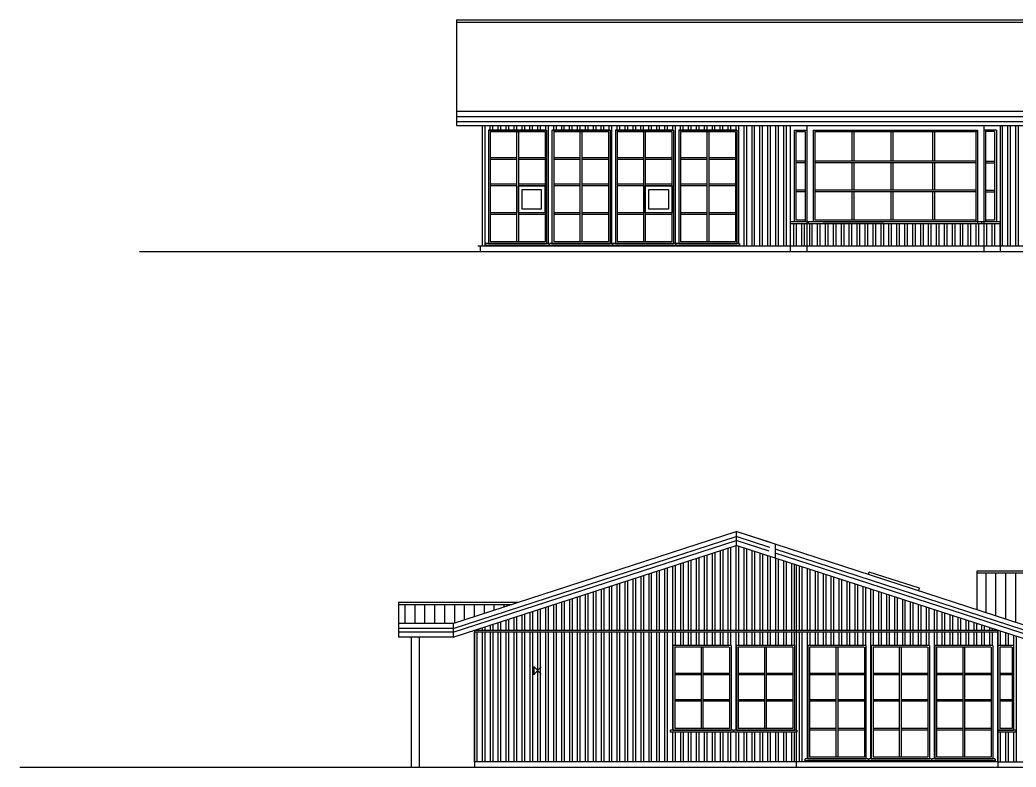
# Model space of a CAD drawing. Header units: inches. Extents: x -533180 to -137302, y 73174 to 405541.
# Drawn here: x -333497 to -314655, y 116592 to 130732 of the extents above; entities that cross this region are included whole.
import ezdxf

# ---------------------------------------------------------------- set-up
doc = ezdxf.new("R2010")
doc.units = ezdxf.units.IN
doc.header["$LTSCALE"] = 100
doc.header["$MEASUREMENT"] = 0
doc.layers.get('0').update_dxf_attribs({"linetype": 'CONTINUOUS'})
for name, color, linetype in [('GLUGGAR', 1, 'CONTINUOUS'), ('HUSGOGN', 2, 'CONTINUOUS'), ('KLÆDNING', 1, 'CONTINUOUS'), ('RAFLAGNIR', 4, 'CONTINUOUS'), ('Smáatriði', 4, 'CONTINUOUS'), ('TEKST', 2, 'CONTINUOUS'), ('VEGGIR', 1, 'CONTINUOUS')]:
    doc.layers.add(name, color=color, linetype=linetype)
pattern_1 = [(90, (-65848.22, -1185.15), (-150, 3e-14), []), (90, (-65798.22, -1135.15), (-150, 3e-14), [])]
pattern_2 = [(90, (0, 0), (-150, 3e-14), []), (90, (50, 50), (-150, 3e-14), [])]
pattern_3 = [(90, (-55909.08, 819.34), (-150, 3e-14), []), (90, (-55859.08, 869.34), (-150, 3e-14), [])]

# ---------------------------------------------------------------- blocks, each defined once
blk = doc.blocks.new('veggl')
for p, q in [((-2.13, -2.13), (2.12, 2.12)), ((2.12, -2.13), (-2.12, 2.12)), ((2.12, 2.62), (2.12, -2.38))]:
    blk.add_line(p, q)

msp = doc.modelspace()

# ---------------------------------------------------------------- hatches: boundary and pattern name
at = {"layer": 'KLÆDNING'}
h = msp.add_hatch(dxfattribs=at)
h.set_pattern_fill('ANSI32,_O', color=256, scale=400, angle=45)
h.set_pattern_definition(pattern_2)
h.paths.add_polyline_path([(-318927, 128736.9), (-324838.9, 128736.9), (-324838.9, 126448.5), (-318927, 126448.5)])
h.paths.add_polyline_path([(-319934.5, 126503.7), (-319882.8, 126503.7), (-319882.8, 126463.7), (-321082.8, 126463.7), (-322282.8, 126463.7), (-323482.8, 126463.7), (-324682.8, 126463.7), (-324682.8, 126503.7), (-324634.5, 126503.7), (-324634.5, 128648.5), (-323534.5, 128648.5), (-323534.5, 126503.7), (-323494.5, 126503.7), (-323434.5, 126503.7), (-323434.5, 128648.5), (-322334.5, 128648.5), (-322334.5, 126503.7), (-322294.5, 126503.7), (-322234.5, 126503.7), (-322234.5, 128648.5), (-321134.5, 128648.5), (-321134.5, 126503.7), (-321094.5, 126503.7), (-321034.5, 126503.7), (-321034.5, 128648.5), (-319934.5, 128648.5)], flags=16)
h.paths.add_polyline_path([(-319964.5, 126533.7), (-320999.6, 126533.7), (-320999.6, 128618.5), (-319969.4, 128618.5), (-319964.5, 128618.5)], flags=0)
h.paths.add_polyline_path([(-321164.5, 127593.3), (-321160.5, 127593.3), (-321160.5, 127078.5), (-321164.5, 127078.5), (-321164.5, 126533.7), (-322199.6, 126533.7), (-322199.6, 128618.5), (-321169.4, 128618.5), (-321164.5, 128618.5)], flags=0)
h.paths.add_polyline_path([(-321230.5, 127523.3), (-321230.5, 127148.5), (-321599.5, 127148.5), (-321599.5, 127523.3)], flags=0)
h.paths.add_polyline_path([(-322364.5, 126533.7), (-323399.6, 126533.7), (-323399.6, 128618.5), (-322369.4, 128618.5), (-322364.5, 128618.5)], flags=0)
h.paths.add_polyline_path([(-323564.5, 126533.7), (-324599.6, 126533.7), (-324599.6, 128618.5), (-323569.4, 128618.5), (-323564.5, 128618.5)], flags=0)
h.paths.add_polyline_path([(-323569.4, 127593.3), (-323569.4, 127078.5), (-324069.5, 127078.5), (-324069.5, 127593.3)], flags=0)
h.paths.add_polyline_path([(-323639.4, 127523.3), (-323639.4, 127148.5), (-323999.5, 127148.5), (-323999.5, 127523.3)], flags=0)
h = msp.add_hatch(dxfattribs=at)
h.set_pattern_fill('ANSI32,_O', color=256, scale=400, angle=45)
h.set_pattern_definition(pattern_3)
h.paths.add_polyline_path([(-308897.8, 126448.5), (-308897.8, 128736.9), (-314953.8, 128736.9), (-314953.8, 126448.5)])
h.paths.add_polyline_path([(-311486.5, 128008.5), (-312686.5, 128008.5), (-312686.5, 128048.5), (-312638.2, 128048.5), (-312638.2, 128648.5), (-311538.2, 128648.5), (-311538.2, 128048.5), (-311498.2, 128048.5), (-311438.2, 128048.5), (-311438.2, 128648.5), (-310338.2, 128648.5), (-310338.2, 128048.5), (-310298.2, 128048.5), (-310298.2, 128008.5)], flags=16)
h.paths.add_polyline_path([(-311403.4, 128078.5), (-311403.4, 128618.5), (-310368.2, 128618.5), (-310368.2, 128078.5)], flags=0)
h.paths.add_polyline_path([(-311568.2, 128078.5), (-312603.4, 128078.5), (-312603.4, 128618.5), (-311568.2, 128618.5)], flags=0)
h.paths.add_polyline_path([(-311333.4, 128148.5), (-311333.4, 128545.6), (-310968, 128545.6), (-310968, 128148.5)], flags=0)
h.paths.add_polyline_path([(-313032.9, 126586.6), (-312989.2, 126586.6), (-312989.2, 126551.6), (-313971.2, 126551.6), (-313971.2, 126586.6), (-313932.9, 126586.6), (-313932.9, 128648.5), (-313032.9, 128648.5)], flags=16)
h.paths.add_polyline_path([(-313062.5, 126621.6), (-313897.9, 126621.6), (-313897.9, 128609.8), (-313062.5, 128609.8)], flags=0)
h.paths.add_polyline_path([(-313151.1, 127116.5), (-313807.9, 127116.5), (-313808.5, 127115.9), (-313808.5, 127416.2), (-313151.1, 127416.2)], flags=0)
h.paths.add_polyline_path([(-313201.1, 127166.5), (-313758.5, 127166.5), (-313758.5, 127365.6), (-313759.1, 127366.2), (-313201.1, 127366.2)], flags=0)
h.paths.add_polyline_path([(-313151.1, 127477.8), (-313807.9, 127477.8), (-313808.5, 127477.2), (-313808.5, 127777.5), (-313151.1, 127777.5)], flags=0)
h.paths.add_polyline_path([(-313201.1, 127527.8), (-313758.5, 127527.8), (-313758.5, 127726.9), (-313759.1, 127727.5), (-313201.1, 127727.5)], flags=0)
h.paths.add_polyline_path([(-313151.1, 127024.8), (-313151.1, 126725.2), (-313807.9, 126725.2), (-313808.5, 126724.6), (-313808.5, 127024.8)], flags=0)
h.paths.add_polyline_path([(-313201.1, 126974.8), (-313201.1, 126775.2), (-313758.5, 126775.2), (-313758.5, 126974.3), (-313759.1, 126974.8)], flags=0)
h.paths.add_polyline_path([(-313151.1, 127854.9), (-313807.9, 127854.9), (-313808.5, 127854.3), (-313808.5, 128154.5), (-313151.1, 128154.5)], flags=0)
h.paths.add_polyline_path([(-313201.1, 127904.9), (-313758.5, 127904.9), (-313758.5, 128104), (-313759.1, 128104.5), (-313201.1, 128104.5)], flags=0)
h.paths.add_polyline_path([(-313151.1, 128225.8), (-313807.9, 128225.8), (-313808.5, 128225.3), (-313808.5, 128525.5), (-313151.1, 128525.5)], flags=0)
h.paths.add_polyline_path([(-313201.1, 128275.8), (-313758.5, 128275.8), (-313758.5, 128474.9), (-313759.1, 128475.5), (-313201.1, 128475.5)], flags=0)
h = msp.add_hatch(dxfattribs=at)
h.set_pattern_fill('ANSI32,_O', color=256, scale=400, angle=45)
h.set_pattern_definition(pattern_3)
h.paths.add_polyline_path([(-315266.1, 126448.5), (-315266.1, 126873.5), (-318614.7, 126873.5), (-318614.7, 126448.5)])
h.paths.add_polyline_path([(-314953.8, 126873.5), (-315266.1, 126873.5), (-315266.1, 126448.5), (-314953.8, 126448.5)])
h.paths.add_polyline_path([(-318614.7, 126448.5), (-318614.7, 126873.5), (-318927, 126873.5), (-318927, 126448.5)])
h = msp.add_hatch(dxfattribs=at)
h.set_pattern_fill('ANSI32,_O', color=256, scale=400, angle=45)
h.set_pattern_definition(pattern_1)
h.paths.add_polyline_path([(-324899.5, 119178.8), (-320189.5, 119178.7), (-318812.3, 119178.7), (-318812.3, 120417.5), (-319212.3, 120547.5), (-319949.8, 120787.1)])
h = msp.add_hatch(dxfattribs=at)
h.set_pattern_fill('ANSI32,_O', color=256, scale=400, angle=45)
h.set_pattern_definition(pattern_2)
h.paths.add_polyline_path([(-318812.3, 120417.5), (-318812.3, 119178.7), (-317368.5, 119178.7), (-317368.5, 119178.8), (-314999.9, 119178.8)])
h = msp.add_hatch(dxfattribs=at)
h.set_pattern_fill('LINE,_O', color=256, scale=1500, angle=90)
h.set_pattern_definition([(90, (-614586.42, -19394.95), (187.5, 1e-14), [])])
h.paths.add_polyline_path([(-326337.5, 119671.2), (-324193.3, 119671.2), (-325305.2, 119309.9), (-326337.5, 119309.9)])
h = msp.add_hatch(dxfattribs=at)
h.set_pattern_fill('ANSI32,_O', color=256, scale=400, angle=45)
h.set_pattern_definition(pattern_1)
h.paths.add_polyline_path([(-324899.5, 119143.8), (-324899.5, 116692.2), (-318812.3, 116692.2), (-318812.3, 117252.2), (-319992.8, 117252.2), (-319992.8, 117292.2), (-319944.5, 117292.2), (-319944.5, 118892.2), (-318844.5, 118892.2), (-318844.5, 117292.2), (-318812.3, 117292.2), (-318812.3, 119143.7), (-320189.5, 119143.7)])
h.paths.add_polyline_path([(-321144.5, 118892.2), (-320044.5, 118892.2), (-320044.5, 117292.2), (-320004.5, 117292.2), (-320004.5, 117252.2), (-321192.8, 117252.2), (-321192.8, 117292.2), (-321144.5, 117292.2)], flags=16)
h.paths.add_polyline_path([(-321109.7, 118862.2), (-320074.5, 118862.2), (-320074.5, 117322.2), (-321109.7, 117322.2)], flags=0)
h = msp.add_hatch(dxfattribs=at)
h.set_pattern_fill('ANSI32,_O', color=256, scale=400, angle=45)
h.set_pattern_definition(pattern_2)
h.paths.add_polyline_path([(-318812.3, 119143.7), (-318812.3, 117292.2), (-318804.5, 117292.2), (-318804.5, 117252.2), (-318812.3, 117252.2), (-318812.3, 116692.2), (-314999.5, 116692.2), (-314999.5, 119143.7)])
h.paths.add_polyline_path([(-316294.5, 118892.2), (-316294.5, 116747.4), (-316254.5, 116747.4), (-316254.5, 116707.4), (-317442.8, 116707.4), (-317442.8, 116747.4), (-317394.5, 116747.4), (-317394.5, 118892.2)], flags=16)
h.paths.add_polyline_path([(-316324.5, 118862.2), (-316324.5, 117837), (-316320.5, 117837), (-316320.5, 117322.2), (-316324.5, 117322.2), (-316324.5, 116777.4), (-317359.7, 116777.4), (-317359.7, 118862.2)], flags=0)
h.paths.add_polyline_path([(-316194.5, 118892.2), (-315094.5, 118892.2), (-315094.5, 116747.4), (-315054.5, 116747.4), (-315054.5, 116707.4), (-316242.8, 116707.4), (-316242.8, 116747.4), (-316194.5, 116747.4)], flags=16)
h.paths.add_polyline_path([(-315124.5, 118862.2), (-315124.5, 116777.4), (-316159.7, 116777.4), (-316159.7, 118862.2)], flags=0)
h.paths.add_polyline_path([(-317494.5, 118892.2), (-317494.5, 116747.4), (-317454.5, 116747.4), (-317454.5, 116707.4), (-318642.8, 116707.4), (-318642.8, 116747.4), (-318594.5, 116747.4), (-318594.5, 118892.2)], flags=16)
h.paths.add_polyline_path([(-317524.5, 118862.2), (-317524.5, 116777.4), (-318559.7, 116777.4), (-318559.7, 118862.2)], flags=0)
h.paths.add_polyline_path([(-316390.5, 117767), (-316390.5, 117392.2), (-316759.5, 117392.2), (-316759.5, 117767)], flags=0)
h = msp.add_hatch(dxfattribs=at)
h.set_pattern_fill('ANSI32,_O', color=256, scale=400, angle=45)
h.set_pattern_definition(pattern_1)
h.paths.add_polyline_path([(-314999.5, 119178.7), (-314999.5, 118892.2), (-314700.7, 118892.2), (-314700.7, 117292.2), (-314660.7, 117292.2), (-314660.7, 117252.2), (-314999.5, 117252.2), (-314999.5, 116692.2), (-314984.3, 116692.2), (-314565.7, 116692.2), (-314565.7, 119037.7)])
at = {"layer": 'TEKST'}
h = msp.add_hatch(dxfattribs=at)
h.set_pattern_fill('LINE', color=1, scale=1500, angle=90, style=0)
h.set_pattern_definition([(90, (-65848.22, -1185.15), (-187.5, 1e-14), [])])
h.paths.add_polyline_path([(-315399.5, 120262.7), (-315399.5, 119571.5), (-314513.9, 119283.7), (-307367.3, 119283.7), (-307367.3, 120262.7)])

# ---------------------------------------------------------------- linework, layer by layer
at = {"layer": 'GLUGGAR', "color": 2}
for p, q in [((-324634.5, 128648.5), (-323534.5, 128648.5)), ((-324634.5, 128648.5), (-324634.5, 126503.7)), ((-323534.5, 128648.5), (-324634.5, 128648.5)), ((-323534.5, 128648.5), (-323534.5, 126503.7)), ((-323434.5, 128648.5), (-322334.5, 128648.5)), ((-323434.5, 128648.5), (-322334.5, 128648.5)), ((-323434.5, 128648.5), (-323434.5, 126503.7)), ((-322334.5, 128648.5), (-323434.5, 128648.5)), ((-322334.5, 128648.5), (-322334.5, 126503.7)), ((-322234.5, 128648.5), (-321134.5, 128648.5)), ((-322234.5, 128648.5), (-321134.5, 128648.5)), ((-322234.5, 128648.5), (-322234.5, 126503.7)), ((-321134.5, 128648.5), (-322234.5, 128648.5)), ((-321134.5, 128648.5), (-321134.5, 126503.7)), ((-321034.5, 128648.5), (-319934.5, 128648.5)), ((-321034.5, 128648.5), (-319934.5, 128648.5)), ((-321034.5, 128648.5), (-321034.5, 126503.7)), ((-319934.5, 128648.5), (-321034.5, 128648.5)), ((-319934.5, 128648.5), (-319934.5, 126503.7)), ((-318853.3, 128648.5), (-318614.7, 128648.5)), ((-318853.3, 128648.5), (-318853.3, 126913.5)), ((-318614.7, 128618.5), (-318614.7, 126883.5)), ((-318494.7, 128648.5), (-318494.7, 126913.5)), ((-318494.7, 128648.5), (-315386.1, 128648.5)), ((-315386.1, 128618.5), (-315386.1, 126883.5)), ((-315027.5, 128648.5), (-315266.1, 128648.5)), ((-315266.1, 128618.5), (-315266.1, 126883.5)), ((-315027.5, 128648.5), (-315027.5, 126913.5)), ((-314953.8, 126913.5), (-318927, 126913.5)), ((-314953.8, 126873.5), (-318927, 126873.5)), ((-318575.8, 126873.5), (-318575.8, 126913.5)), ((-318302.1, 126913.5), (-317162.1, 126913.5)), ((-318302.1, 126913.5), (-317202.1, 126913.5)), ((-318302.1, 126913.5), (-317202.1, 126913.5)), ((-315305, 126873.5), (-315305, 126913.5)), ((-324682.8, 126463.7), (-324682.8, 126503.7)), ((-324682.8, 126463.7), (-324682.8, 126503.7)), ((-323494.5, 126503.7), (-324682.8, 126503.7)), ((-324682.8, 126463.7), (-324682.8, 126503.7)), ((-323494.5, 126463.7), (-324682.8, 126463.7)), ((-324634.5, 126503.7), (-323534.5, 126503.7)), ((-324634.5, 126503.7), (-323534.5, 126503.7)), ((-323494.5, 126503.7), (-323494.5, 126463.7)), ((-323482.8, 126463.7), (-323482.8, 126503.7)), ((-323482.8, 126463.7), (-323482.8, 126503.7)), ((-323482.8, 126463.7), (-323482.8, 126503.7)), ((-323482.8, 126463.7), (-323482.8, 126503.7)), ((-323482.8, 126463.7), (-323482.8, 126503.7)), ((-322294.5, 126503.7), (-323482.8, 126503.7)), ((-323482.8, 126463.7), (-323482.8, 126503.7)), ((-322294.5, 126463.7), (-323482.8, 126463.7)), ((-323434.5, 126503.7), (-322334.5, 126503.7)), ((-323434.5, 126503.7), (-322334.5, 126503.7)), ((-322294.5, 126503.7), (-322294.5, 126463.7)), ((-322282.8, 126463.7), (-322282.8, 126503.7)), ((-322282.8, 126463.7), (-322282.8, 126503.7)), ((-322282.8, 126463.7), (-322282.8, 126503.7)), ((-322282.8, 126463.7), (-322282.8, 126503.7)), ((-322282.8, 126463.7), (-322282.8, 126503.7)), ((-321094.5, 126503.7), (-322282.8, 126503.7)), ((-322282.8, 126463.7), (-322282.8, 126503.7)), ((-321094.5, 126463.7), (-322282.8, 126463.7)), ((-322234.5, 126503.7), (-321134.5, 126503.7)), ((-322234.5, 126503.7), (-321134.5, 126503.7)), ((-321094.5, 126503.7), (-321094.5, 126463.7)), ((-321082.8, 126463.7), (-321082.8, 126503.7)), ((-321082.8, 126463.7), (-321082.8, 126503.7)), ((-321082.8, 126463.7), (-321082.8, 126503.7)), ((-321082.8, 126463.7), (-321082.8, 126503.7)), ((-321082.8, 126463.7), (-321082.8, 126503.7)), ((-319894.5, 126503.7), (-321082.8, 126503.7)), ((-321082.8, 126463.7), (-321082.8, 126503.7)), ((-319894.5, 126463.7), (-321082.8, 126463.7)), ((-321034.5, 126503.7), (-319934.5, 126503.7)), ((-321034.5, 126503.7), (-319934.5, 126503.7)), ((-319894.5, 126503.7), (-319894.5, 126463.7)), ((-319882.8, 126463.7), (-319882.8, 126503.7)), ((-319882.8, 126463.7), (-319882.8, 126503.7)), ((-319882.8, 126463.7), (-319882.8, 126503.7)), ((-321144.5, 118892.2), (-321144.5, 117292.2)), ((-320044.5, 118892.2), (-321144.5, 118892.2)), ((-320044.5, 118892.2), (-320044.5, 117292.2)), ((-319944.5, 118892.2), (-319944.5, 117292.2)), ((-318844.5, 118892.2), (-319944.5, 118892.2)), ((-318844.5, 118892.2), (-318844.5, 117292.2)), ((-318594.5, 118892.2), (-318594.5, 116747.4)), ((-317494.5, 118892.2), (-318594.5, 118892.2)), ((-317494.5, 118892.2), (-317494.5, 116747.4)), ((-316294.5, 118892.2), (-317394.5, 118892.2)), ((-317394.5, 118892.2), (-317394.5, 116747.4)), ((-316294.5, 118892.2), (-317394.5, 118892.2)), ((-316294.5, 118892.2), (-316294.5, 116747.4)), ((-315094.5, 118892.2), (-316194.5, 118892.2)), ((-316194.5, 118892.2), (-316194.5, 116747.4)), ((-315094.5, 118892.2), (-316194.5, 118892.2)), ((-315094.5, 118892.2), (-315094.5, 116747.4)), ((-321192.8, 117252.2), (-321192.8, 117292.2)), ((-320004.5, 117292.2), (-321192.8, 117292.2)), ((-321192.8, 117252.2), (-321192.8, 117292.2)), ((-320004.5, 117252.2), (-321192.8, 117252.2)), ((-321144.5, 117292.2), (-320044.5, 117292.2)), ((-321144.5, 117292.2), (-320044.5, 117292.2)), ((-320004.5, 117292.2), (-320004.5, 117252.2)), ((-319992.8, 117252.2), (-319992.8, 117292.2)), ((-319992.8, 117252.2), (-319992.8, 117292.2)), ((-318804.5, 117292.2), (-319992.8, 117292.2)), ((-319992.8, 117252.2), (-319992.8, 117292.2)), ((-318804.5, 117252.2), (-319992.8, 117252.2)), ((-319944.5, 117292.2), (-318844.5, 117292.2)), ((-319944.5, 117292.2), (-318844.5, 117292.2)), ((-318804.5, 117292.2), (-318804.5, 117252.2)), ((-318792.8, 117252.2), (-318792.8, 117292.2)), ((-318792.8, 117252.2), (-318792.8, 117292.2)), ((-318792.8, 117252.2), (-318792.8, 117292.2)), ((-318642.8, 116707.4), (-318642.8, 116747.4)), ((-318642.8, 116707.4), (-318642.8, 116747.4)), ((-317454.5, 116747.4), (-318642.8, 116747.4)), ((-318642.8, 116707.4), (-318642.8, 116747.4)), ((-317454.5, 116707.4), (-318642.8, 116707.4)), ((-318594.5, 116747.4), (-317494.5, 116747.4)), ((-318594.5, 116747.4), (-317494.5, 116747.4)), ((-317454.5, 116747.4), (-317454.5, 116707.4)), ((-317442.8, 116707.4), (-317442.8, 116747.4)), ((-317442.8, 116707.4), (-317442.8, 116747.4)), ((-316254.5, 116747.4), (-317442.8, 116747.4)), ((-317442.8, 116707.4), (-317442.8, 116747.4)), ((-316254.5, 116707.4), (-317442.8, 116707.4)), ((-317394.5, 116747.4), (-316294.5, 116747.4)), ((-317394.5, 116747.4), (-316294.5, 116747.4)), ((-316254.5, 116747.4), (-316254.5, 116707.4)), ((-316242.8, 116707.4), (-316242.8, 116747.4)), ((-316242.8, 116707.4), (-316242.8, 116747.4)), ((-315054.5, 116747.4), (-316242.8, 116747.4)), ((-316242.8, 116707.4), (-316242.8, 116747.4)), ((-315054.5, 116707.4), (-316242.8, 116707.4)), ((-316194.5, 116747.4), (-315094.5, 116747.4)), ((-316194.5, 116747.4), (-315094.5, 116747.4)), ((-315054.5, 116747.4), (-315054.5, 116707.4)), ((-315042.8, 116707.4), (-315042.8, 116747.4)), ((-315042.8, 116707.4), (-315042.8, 116747.4)), ((-315042.8, 116707.4), (-315042.8, 116747.4))]:
    msp.add_line(p, q, dxfattribs=at)
at = {"layer": 'GLUGGAR'}
for p, q in [((-323569.4, 128618.5), (-324604.5, 128618.5)), ((-322369.4, 128618.5), (-323404.5, 128618.5)), ((-321169.4, 128618.5), (-322204.5, 128618.5)), ((-319969.4, 128618.5), (-321004.5, 128618.5)), ((-317761.9, 128615.6), (-317761.9, 128059.1)), ((-317726.9, 128615.6), (-317726.9, 128059.1)), ((-317024.2, 128615.6), (-317024.2, 128059.1)), ((-316989.2, 128615.6), (-316989.2, 128059.1)), ((-316235.3, 128615.6), (-316235.3, 128059.1)), ((-316200.3, 128615.6), (-316200.3, 128059.1)), ((-318644.7, 128059.1), (-318818.4, 128059.1)), ((-318644.7, 128029.1), (-318818.4, 128029.1)), ((-315416.1, 128059.1), (-318459.8, 128059.1)), ((-315416.1, 128029.1), (-318459.8, 128029.1)), ((-317761.9, 128029.1), (-317761.9, 127508.5)), ((-317726.9, 128029.1), (-317726.9, 127508.5)), ((-317024.2, 128029.1), (-317024.2, 127508.5)), ((-316989.2, 128029.1), (-316989.2, 127508.5)), ((-316235.3, 128029.1), (-316235.3, 127508.5)), ((-316200.3, 128029.1), (-316200.3, 127508.5)), ((-315236.1, 128059.1), (-315062.4, 128059.1)), ((-315236.1, 128029.1), (-315062.4, 128029.1)), ((-318644.7, 127508.5), (-318818.4, 127508.5)), ((-318644.7, 127478.5), (-318818.4, 127478.5)), ((-315416.1, 127508.5), (-318459.8, 127508.5)), ((-315416.1, 127478.5), (-318459.8, 127478.5)), ((-317761.9, 127478.5), (-317761.9, 126943.5)), ((-317726.9, 127478.5), (-317726.9, 126943.5)), ((-317024.2, 127478.5), (-317024.2, 126943.5)), ((-316989.2, 127478.5), (-316989.2, 126943.5)), ((-316235.3, 127478.5), (-316235.3, 126943.5)), ((-316200.3, 127478.5), (-316200.3, 126943.5)), ((-315236.1, 127508.5), (-315062.4, 127508.5)), ((-315236.1, 127478.5), (-315062.4, 127478.5)), ((-320079.4, 118862.2), (-321114.5, 118862.2)), ((-318879.4, 118862.2), (-319914.5, 118862.2)), ((-317529.4, 118862.2), (-318564.5, 118862.2)), ((-316329.4, 118862.2), (-317364.5, 118862.2)), ((-316329.4, 118862.2), (-317364.5, 118862.2)), ((-315129.4, 118862.2), (-316164.5, 118862.2)), ((-315129.4, 118862.2), (-316164.5, 118862.2))]:
    msp.add_line(p, q, dxfattribs=at)
at = {"layer": 'GLUGGAR', "color": 1}
for p, q in [((-324599.6, 128618.5), (-323564.5, 128618.5)), ((-324599.6, 128618.5), (-324599.6, 126533.7)), ((-324104.5, 128618.5), (-324104.5, 126533.7)), ((-324069.5, 128618.5), (-324069.5, 126533.7)), ((-323564.5, 128618.5), (-323564.5, 126533.7)), ((-323399.6, 128618.5), (-322364.5, 128618.5)), ((-323399.6, 128618.5), (-322364.5, 128618.5)), ((-323399.6, 128618.5), (-323399.6, 126533.7)), ((-322904.5, 128618.5), (-322904.5, 126533.7)), ((-322869.5, 128618.5), (-322869.5, 126533.7)), ((-322364.5, 128618.5), (-322364.5, 126533.7)), ((-322199.6, 128618.5), (-321164.5, 128618.5)), ((-322199.6, 128618.5), (-321164.5, 128618.5)), ((-322199.6, 128618.5), (-322199.6, 126533.7)), ((-321704.5, 128618.5), (-321704.5, 126533.7)), ((-321669.5, 128618.5), (-321669.5, 126533.7)), ((-321164.5, 128618.5), (-321164.5, 126533.7)), ((-320999.6, 128618.5), (-319964.5, 128618.5)), ((-320999.6, 128618.5), (-319964.5, 128618.5)), ((-320999.6, 128618.5), (-320999.6, 126533.7)), ((-320504.5, 128618.5), (-320504.5, 126533.7)), ((-320469.5, 128618.5), (-320469.5, 126533.7)), ((-319964.5, 128618.5), (-319964.5, 126533.7)), ((-318818.4, 128618.5), (-318644.7, 128618.5)), ((-318818.4, 128618.5), (-318818.4, 126943.5)), ((-318644.7, 128618.5), (-318644.7, 126913.5)), ((-318459.8, 128618.5), (-318459.8, 126943.5)), ((-318459.8, 128618.5), (-315386.1, 128618.5)), ((-315416.1, 128618.5), (-315416.1, 126913.5)), ((-315062.4, 128618.5), (-315236.1, 128618.5)), ((-315236.1, 128618.5), (-315236.1, 126913.5)), ((-315062.4, 128618.5), (-315062.4, 126943.5)), ((-324104.5, 128121.6), (-324595.6, 128121.6)), ((-324104.5, 128121.6), (-324595.6, 128121.6)), ((-324104.5, 128091.6), (-324595.6, 128091.6)), ((-324104.5, 128091.6), (-324595.6, 128091.6)), ((-323560.5, 128121.6), (-324069.5, 128121.6)), ((-323560.5, 128091.6), (-324069.5, 128091.6)), ((-322904.5, 128121.6), (-323395.6, 128121.6)), ((-322904.5, 128121.6), (-323395.6, 128121.6)), ((-322904.5, 128091.6), (-323395.6, 128091.6)), ((-322904.5, 128091.6), (-323395.6, 128091.6)), ((-322360.5, 128121.6), (-322869.5, 128121.6)), ((-322360.5, 128091.6), (-322869.5, 128091.6)), ((-321704.5, 128121.6), (-322195.6, 128121.6)), ((-321704.5, 128121.6), (-322195.6, 128121.6)), ((-321704.5, 128091.6), (-322195.6, 128091.6)), ((-321704.5, 128091.6), (-322195.6, 128091.6)), ((-321160.5, 128121.6), (-321669.5, 128121.6)), ((-321160.5, 128091.6), (-321669.5, 128091.6)), ((-320504.5, 128121.6), (-320995.6, 128121.6)), ((-320504.5, 128121.6), (-320995.6, 128121.6)), ((-320504.5, 128091.6), (-320995.6, 128091.6)), ((-320504.5, 128091.6), (-320995.6, 128091.6)), ((-319960.5, 128121.6), (-320469.5, 128121.6)), ((-319960.5, 128091.6), (-320469.5, 128091.6)), ((-324104.5, 127623.3), (-324595.6, 127623.3)), ((-324104.5, 127623.3), (-324595.6, 127623.3)), ((-324104.5, 127593.3), (-324595.6, 127593.3)), ((-324104.5, 127593.3), (-324595.6, 127593.3)), ((-323560.5, 127623.3), (-324069.5, 127623.3)), ((-323569.4, 127623.3), (-324069.5, 127623.3)), ((-323560.5, 127593.3), (-324069.5, 127593.3)), ((-323569.4, 127593.3), (-324069.5, 127593.3)), ((-322904.5, 127623.3), (-323395.6, 127623.3)), ((-322904.5, 127623.3), (-323395.6, 127623.3)), ((-322904.5, 127593.3), (-323395.6, 127593.3)), ((-322904.5, 127593.3), (-323395.6, 127593.3)), ((-322360.5, 127623.3), (-322869.5, 127623.3)), ((-322369.4, 127623.3), (-322869.5, 127623.3)), ((-322360.5, 127593.3), (-322869.5, 127593.3)), ((-322369.4, 127593.3), (-322869.5, 127593.3)), ((-321704.5, 127623.3), (-322195.6, 127623.3)), ((-321704.5, 127623.3), (-322195.6, 127623.3)), ((-321704.5, 127593.3), (-322195.6, 127593.3)), ((-321704.5, 127593.3), (-322195.6, 127593.3)), ((-321160.5, 127623.3), (-321669.5, 127623.3)), ((-321169.4, 127623.3), (-321669.5, 127623.3)), ((-321160.5, 127593.3), (-321669.5, 127593.3)), ((-321169.4, 127593.3), (-321669.5, 127593.3)), ((-320504.5, 127623.3), (-320995.6, 127623.3)), ((-320504.5, 127623.3), (-320995.6, 127623.3)), ((-320504.5, 127593.3), (-320995.6, 127593.3)), ((-320504.5, 127593.3), (-320995.6, 127593.3)), ((-319960.5, 127623.3), (-320469.5, 127623.3)), ((-319969.4, 127623.3), (-320469.5, 127623.3)), ((-319960.5, 127593.3), (-320469.5, 127593.3)), ((-319969.4, 127593.3), (-320469.5, 127593.3)), ((-324104.5, 127078.5), (-324599.6, 127078.5)), ((-324104.5, 127078.5), (-324595.6, 127078.5)), ((-324104.5, 127078.5), (-324595.6, 127078.5)), ((-324104.5, 127048.5), (-324595.6, 127048.5)), ((-324104.5, 127048.5), (-324595.6, 127048.5)), ((-323564.5, 127078.5), (-324069.5, 127078.5)), ((-323560.5, 127078.5), (-324069.5, 127078.5)), ((-323569.4, 127078.5), (-324069.5, 127078.5)), ((-323560.5, 127048.5), (-324069.5, 127048.5)), ((-323569.4, 127048.5), (-324069.5, 127048.5)), ((-322904.5, 127078.5), (-323399.6, 127078.5)), ((-322904.5, 127078.5), (-323395.6, 127078.5)), ((-322904.5, 127078.5), (-323395.6, 127078.5)), ((-322904.5, 127048.5), (-323395.6, 127048.5)), ((-322904.5, 127048.5), (-323395.6, 127048.5)), ((-322364.5, 127078.5), (-322869.5, 127078.5)), ((-322360.5, 127078.5), (-322869.5, 127078.5)), ((-322369.4, 127078.5), (-322869.5, 127078.5)), ((-322360.5, 127048.5), (-322869.5, 127048.5)), ((-322369.4, 127048.5), (-322869.5, 127048.5)), ((-321704.5, 127078.5), (-322199.6, 127078.5)), ((-321704.5, 127078.5), (-322195.6, 127078.5)), ((-321704.5, 127078.5), (-322195.6, 127078.5)), ((-321704.5, 127048.5), (-322195.6, 127048.5)), ((-321704.5, 127048.5), (-322195.6, 127048.5)), ((-321164.5, 127078.5), (-321669.5, 127078.5)), ((-321160.5, 127078.5), (-321669.5, 127078.5)), ((-321169.4, 127078.5), (-321669.5, 127078.5)), ((-321160.5, 127048.5), (-321669.5, 127048.5)), ((-321169.4, 127048.5), (-321669.5, 127048.5)), ((-320504.5, 127078.5), (-320999.6, 127078.5)), ((-320504.5, 127078.5), (-320995.6, 127078.5)), ((-320504.5, 127078.5), (-320995.6, 127078.5)), ((-320504.5, 127048.5), (-320995.6, 127048.5)), ((-320504.5, 127048.5), (-320995.6, 127048.5)), ((-319964.5, 127078.5), (-320469.5, 127078.5)), ((-319960.5, 127078.5), (-320469.5, 127078.5)), ((-319969.4, 127078.5), (-320469.5, 127078.5)), ((-319960.5, 127048.5), (-320469.5, 127048.5)), ((-319969.4, 127048.5), (-320469.5, 127048.5)), ((-318644.7, 126943.5), (-318818.4, 126943.5)), ((-315416.1, 126943.5), (-318459.8, 126943.5)), ((-315062.4, 126943.5), (-315236.1, 126943.5)), ((-323564.5, 126533.7), (-324599.6, 126533.7)), ((-322364.5, 126533.7), (-323399.6, 126533.7)), ((-321164.5, 126533.7), (-322199.6, 126533.7)), ((-319964.5, 126533.7), (-320999.6, 126533.7)), ((-321109.7, 118862.2), (-321109.7, 117322.2)), ((-320614.5, 118862.2), (-320614.5, 117322.2)), ((-320579.5, 118862.2), (-320579.5, 117322.2)), ((-320074.5, 118862.2), (-320074.5, 117322.2)), ((-319909.7, 118862.2), (-319909.7, 117322.2)), ((-319414.5, 118862.2), (-319414.5, 117322.2)), ((-319379.5, 118862.2), (-319379.5, 117322.2)), ((-318874.5, 118862.2), (-318874.5, 117322.2)), ((-318559.7, 118862.2), (-318559.7, 116777.4)), ((-318064.5, 118862.2), (-318064.5, 116777.4)), ((-318029.5, 118862.2), (-318029.5, 116777.4)), ((-317524.5, 118862.2), (-317524.5, 116777.4)), ((-317359.7, 118862.2), (-317359.7, 116777.4)), ((-316864.5, 118862.2), (-316864.5, 116777.4)), ((-316829.5, 118862.2), (-316829.5, 116777.4)), ((-316324.5, 118862.2), (-316324.5, 116777.4)), ((-316159.7, 118862.2), (-316159.7, 116777.4)), ((-315664.5, 118862.2), (-315664.5, 116777.4)), ((-315629.5, 118862.2), (-315629.5, 116777.4)), ((-315124.5, 118862.2), (-315124.5, 116777.4)), ((-314700.7, 118892.2), (-314999.5, 118892.2)), ((-314735.6, 118862.2), (-314961.2, 118862.2)), ((-314961.2, 118862.2), (-314961.2, 117322.2)), ((-314730.7, 118862.2), (-314730.7, 117322.2)), ((-314700.7, 118892.2), (-314700.7, 117292.2)), ((-320614.5, 118365.3), (-321105.7, 118365.3)), ((-320614.5, 118365.3), (-321105.7, 118365.3)), ((-320614.5, 118335.3), (-321105.7, 118335.3)), ((-320614.5, 118335.3), (-321105.7, 118335.3)), ((-320070.5, 118365.3), (-320579.5, 118365.3)), ((-320070.5, 118335.3), (-320579.5, 118335.3)), ((-319414.5, 118365.3), (-319905.7, 118365.3)), ((-319414.5, 118365.3), (-319905.7, 118365.3)), ((-319414.5, 118335.3), (-319905.7, 118335.3)), ((-319414.5, 118335.3), (-319905.7, 118335.3)), ((-318870.5, 118365.3), (-319379.5, 118365.3)), ((-318870.5, 118335.3), (-319379.5, 118335.3)), ((-318064.5, 118365.3), (-318555.7, 118365.3)), ((-318064.5, 118365.3), (-318555.7, 118365.3)), ((-318064.5, 118335.3), (-318555.7, 118335.3)), ((-318064.5, 118335.3), (-318555.7, 118335.3)), ((-317520.5, 118365.3), (-318029.5, 118365.3)), ((-317520.5, 118335.3), (-318029.5, 118335.3)), ((-316864.5, 118365.3), (-317355.7, 118365.3)), ((-316864.5, 118365.3), (-317355.7, 118365.3)), ((-316864.5, 118335.3), (-317355.7, 118335.3)), ((-316864.5, 118335.3), (-317355.7, 118335.3)), ((-316320.5, 118365.3), (-316829.5, 118365.3)), ((-316320.5, 118335.3), (-316829.5, 118335.3)), ((-315664.5, 118365.3), (-316155.7, 118365.3)), ((-315664.5, 118365.3), (-316155.7, 118365.3)), ((-315664.5, 118335.3), (-316155.7, 118335.3)), ((-315664.5, 118335.3), (-316155.7, 118335.3)), ((-315120.5, 118365.3), (-315629.5, 118365.3)), ((-315120.5, 118335.3), (-315629.5, 118335.3)), ((-314726.7, 118365.3), (-314961.2, 118365.3)), ((-314726.7, 118335.3), (-314961.2, 118335.3)), ((-320614.5, 117867), (-321105.7, 117867)), ((-320614.5, 117867), (-321105.7, 117867)), ((-320614.5, 117837), (-321105.7, 117837)), ((-320614.5, 117837), (-321105.7, 117837)), ((-320070.5, 117867), (-320579.5, 117867)), ((-320079.4, 117867), (-320579.5, 117867)), ((-320070.5, 117837), (-320579.5, 117837)), ((-320079.4, 117837), (-320579.5, 117837)), ((-319414.5, 117867), (-319905.7, 117867)), ((-319414.5, 117867), (-319905.7, 117867)), ((-319414.5, 117837), (-319905.7, 117837)), ((-319414.5, 117837), (-319905.7, 117837)), ((-318870.5, 117867), (-319379.5, 117867)), ((-318879.4, 117867), (-319379.5, 117867)), ((-318870.5, 117837), (-319379.5, 117837)), ((-318879.4, 117837), (-319379.5, 117837)), ((-318064.5, 117867), (-318555.7, 117867)), ((-318064.5, 117867), (-318555.7, 117867)), ((-318064.5, 117837), (-318555.7, 117837)), ((-318064.5, 117837), (-318555.7, 117837)), ((-317520.5, 117867), (-318029.5, 117867)), ((-317529.4, 117867), (-318029.5, 117867)), ((-317520.5, 117837), (-318029.5, 117837)), ((-317529.4, 117837), (-318029.5, 117837)), ((-316864.5, 117867), (-317355.7, 117867)), ((-316864.5, 117867), (-317355.7, 117867)), ((-316864.5, 117837), (-317355.7, 117837)), ((-316864.5, 117837), (-317355.7, 117837)), ((-316320.5, 117867), (-316829.5, 117867)), ((-316329.4, 117867), (-316829.5, 117867)), ((-316320.5, 117837), (-316829.5, 117837)), ((-316329.4, 117837), (-316829.5, 117837)), ((-315664.5, 117867), (-316155.7, 117867)), ((-315664.5, 117867), (-316155.7, 117867)), ((-315664.5, 117837), (-316155.7, 117837)), ((-315664.5, 117837), (-316155.7, 117837)), ((-315120.5, 117867), (-315629.5, 117867)), ((-315129.4, 117867), (-315629.5, 117867)), ((-315120.5, 117837), (-315629.5, 117837)), ((-315129.4, 117837), (-315629.5, 117837)), ((-314726.7, 117867), (-314961.2, 117867)), ((-314735.6, 117867), (-314961.2, 117867)), ((-314726.7, 117837), (-314961.2, 117837)), ((-314735.6, 117837), (-314961.2, 117837)), ((-320074.5, 117322.2), (-321109.7, 117322.2)), ((-318874.5, 117322.2), (-319909.7, 117322.2)), ((-318064.5, 117322.2), (-318559.7, 117322.2)), ((-318064.5, 117322.2), (-318555.7, 117322.2)), ((-318064.5, 117322.2), (-318555.7, 117322.2)), ((-318064.5, 117292.2), (-318555.7, 117292.2)), ((-318064.5, 117292.2), (-318555.7, 117292.2)), ((-317524.5, 117322.2), (-318029.5, 117322.2)), ((-317520.5, 117322.2), (-318029.5, 117322.2)), ((-317529.4, 117322.2), (-318029.5, 117322.2)), ((-317520.5, 117292.2), (-318029.5, 117292.2)), ((-317529.4, 117292.2), (-318029.5, 117292.2)), ((-316864.5, 117322.2), (-317359.7, 117322.2)), ((-316864.5, 117322.2), (-317355.7, 117322.2)), ((-316864.5, 117322.2), (-317355.7, 117322.2)), ((-316864.5, 117292.2), (-317355.7, 117292.2)), ((-316864.5, 117292.2), (-317355.7, 117292.2)), ((-316324.5, 117322.2), (-316829.5, 117322.2)), ((-316320.5, 117322.2), (-316829.5, 117322.2)), ((-316329.4, 117322.2), (-316829.5, 117322.2)), ((-316320.5, 117292.2), (-316829.5, 117292.2)), ((-316329.4, 117292.2), (-316829.5, 117292.2)), ((-315664.5, 117322.2), (-316159.7, 117322.2)), ((-315664.5, 117322.2), (-316155.7, 117322.2)), ((-315664.5, 117322.2), (-316155.7, 117322.2)), ((-315664.5, 117292.2), (-316155.7, 117292.2)), ((-315664.5, 117292.2), (-316155.7, 117292.2)), ((-315124.5, 117322.2), (-315629.5, 117322.2)), ((-315120.5, 117322.2), (-315629.5, 117322.2)), ((-315129.4, 117322.2), (-315629.5, 117322.2)), ((-315120.5, 117292.2), (-315629.5, 117292.2)), ((-315129.4, 117292.2), (-315629.5, 117292.2)), ((-314999.5, 117292.2), (-314700.7, 117292.2)), ((-314999.5, 117292.2), (-314700.7, 117292.2)), ((-314660.7, 117292.2), (-314999.5, 117292.2)), ((-314660.7, 117252.2), (-314999.5, 117252.2)), ((-314730.7, 117322.2), (-314961.2, 117322.2)), ((-314660.7, 117292.2), (-314660.7, 117252.2)), ((-317524.5, 116777.4), (-318559.7, 116777.4)), ((-316324.5, 116777.4), (-317359.7, 116777.4)), ((-315124.5, 116777.4), (-316159.7, 116777.4))]:
    msp.add_line(p, q, dxfattribs=at)
at = {"layer": 'HUSGOGN', "color": 2}
for p, q in [((-325238.9, 130732.5), (-308497.8, 130732.5)), ((-325238.9, 129002.9), (-308497.8, 129002.9)), ((-325238.9, 128736.9), (-308497.8, 128736.9))]:
    msp.add_line(p, q, dxfattribs=at)
at = {"layer": 'HUSGOGN', "color": 1}
for p, q in [((-325238.9, 130692.5), (-308497.8, 130692.5)), ((-317366.4, 130692.5), (-312563.7, 130692.5))]:
    msp.add_line(p, q, dxfattribs=at)
at = {"layer": 'KLÆDNING', "color": 2}
for p, q in [((-318927, 128736.9), (-318927, 126348.5)), ((-318614.7, 128736.9), (-318614.7, 126348.5)), ((-315266.1, 128736.9), (-315266.1, 126348.5)), ((-314953.8, 128736.9), (-314953.8, 126348.5)), ((-318853.3, 128648.5), (-318853.3, 126913.5)), ((-318614.7, 128648.5), (-318614.7, 126913.5)), ((-318494.7, 128648.5), (-318494.7, 126913.5)), ((-315386.1, 128648.5), (-315386.1, 126913.5)), ((-315266.1, 128648.5), (-315266.1, 126913.5)), ((-315027.5, 128648.5), (-315027.5, 126913.5))]:
    msp.add_line(p, q, dxfattribs=at)
at = {"layer": 'KLÆDNING'}
for p, q in [((-326337.5, 119711.2), (-324070.1, 119711.2)), ((-326337.5, 119671.2), (-324193.3, 119671.2)), ((-325305.2, 119309.9), (-326337.5, 119309.9)), ((-325297.5, 119217.8), (-326337.5, 119217.8)), ((-325297.5, 119144.2), (-326337.5, 119144.2)), ((-325299.5, 119048.9), (-326337.5, 119048.9))]:
    msp.add_line(p, q, dxfattribs=at)
for points in [[(-324069.5, 127593.3), (-323569.4, 127593.3), (-323569.4, 127078.5), (-324069.5, 127078.5)], [(-321669.5, 127593.3), (-321160.5, 127593.3), (-321160.5, 127078.5), (-321669.5, 127078.5)], [(-323999.5, 127523.3), (-323639.4, 127523.3), (-323639.4, 127148.5), (-323999.5, 127148.5)], [(-321599.5, 127523.3), (-321230.5, 127523.3), (-321230.5, 127148.5), (-321599.5, 127148.5)]]:
    msp.add_lwpolyline(points, close=True, dxfattribs=at)
at = {"layer": 'Smáatriði'}
for p, q in [((-331233.8, 126348.5), (-294226.8, 126348.5)), ((-333497.3, 116592.2), (-297800.1, 116592.2))]:
    msp.add_line(p, q, dxfattribs=at)
at = {"layer": 'TEKST', "color": 2}
for p, q in [((-325238.9, 130732.5), (-325238.9, 130300.6)), ((-325238.9, 130300.6), (-325238.9, 128736.9)), ((-308897.8, 126448.5), (-324838.9, 126448.5)), ((-324789.7, 126450.5), (-324789.7, 126348.5))]:
    msp.add_line(p, q, dxfattribs=at)
at = {"layer": 'TEKST', "color": 1}
for p, q in [((-325238.9, 128810.6), (-308497.8, 128810.6)), ((-325307.2, 119309.2), (-319949.5, 121050.1)), ((-319949.5, 121050.1), (-319949.5, 120787)), ((-319301.5, 120839.4), (-319949.5, 121049.9)), ((-319212.3, 120810.4), (-319949.5, 121049.9)), ((-325301.6, 119048.2), (-319949.5, 120787.2)), ((-325299.5, 119217.1), (-319949.5, 120955.4)), ((-325299.5, 119143.5), (-319949.5, 120881.8)), ((-319309.7, 120747.4), (-319949.5, 120955.3)), ((-319328.3, 120679.8), (-319949.5, 120881.7)), ((-319212.3, 120547.5), (-319949.5, 120787)), ((-314519.5, 119190.9), (-319212.3, 120715.7)), ((-314519.5, 119117.3), (-319212.3, 120642.1)), ((-317446.2, 120236.5), (-317430.8, 120284.1)), ((-316479.7, 119975.1), (-317430.8, 120284.1)), ((-307367.3, 120302.7), (-315399.5, 120302.7)), ((-315399.5, 120302.7), (-315399.5, 119571.5)), ((-307367.3, 120262.7), (-315399.5, 120262.7)), ((-316495.2, 119927.5), (-316479.7, 119975.1)), ((-326337.5, 119711.2), (-326337.5, 119048.9)), ((-325299.5, 119311.7), (-325299.5, 119048.9)), ((-324742.9, 119229.7), (-324742.9, 119226.2)), ((-314999.5, 119178.7), (-314999.5, 116592.2)), ((-326097.5, 119048.9), (-326097.5, 116592.8)), ((-325947.5, 119048.9), (-325947.5, 116592.8)), ((-314984.3, 116692.2), (-307767.3, 116692.2))]:
    msp.add_line(p, q, dxfattribs=at)
at = {"layer": 'TEKST'}
for p, q in [((-314519.5, 119285.6), (-319212.3, 120810.4)), ((-319212.3, 120810.4), (-319212.3, 120547.5)), ((-314519.5, 119022.7), (-319212.3, 120547.5)), ((-318812.3, 120417.5), (-318812.3, 116592.2)), ((-324899.5, 119178.8), (-324899.5, 116592.2)), ((-314999.5, 118795), (-314999.5, 118795)), ((-314984.3, 116692.2), (-324899.5, 116692.2))]:
    msp.add_line(p, q, dxfattribs=at)
at = {"layer": 'TEKST', "color": 3}
msp.add_line((-326888.7, 116592.2), (-315055.5, 116592.2), dxfattribs=at)
at = {"layer": 'VEGGIR'}
for p, q in [((-325238.9, 128904.9), (-308497.8, 128904.9)), ((-320189.5, 119178.7), (-324899.5, 119178.8)), ((-320189.5, 119143.7), (-324899.5, 119143.8)), ((-316199.5, 119178.7), (-320189.5, 119178.7)), ((-314999.5, 119143.7), (-320189.5, 119143.7)), ((-314999.9, 119178.8), (-317368.5, 119178.8))]:
    msp.add_line(p, q, dxfattribs=at)

# ---------------------------------------------------------------- block references
at = {"layer": 'RAFLAGNIR', "xscale": 32, "yscale": 32, "zscale": 32, "rotation": 180}
msp.add_blockref('veggl', (-323703.6, 118419.5), dxfattribs=at)

doc.saveas('drawing.dxf')
